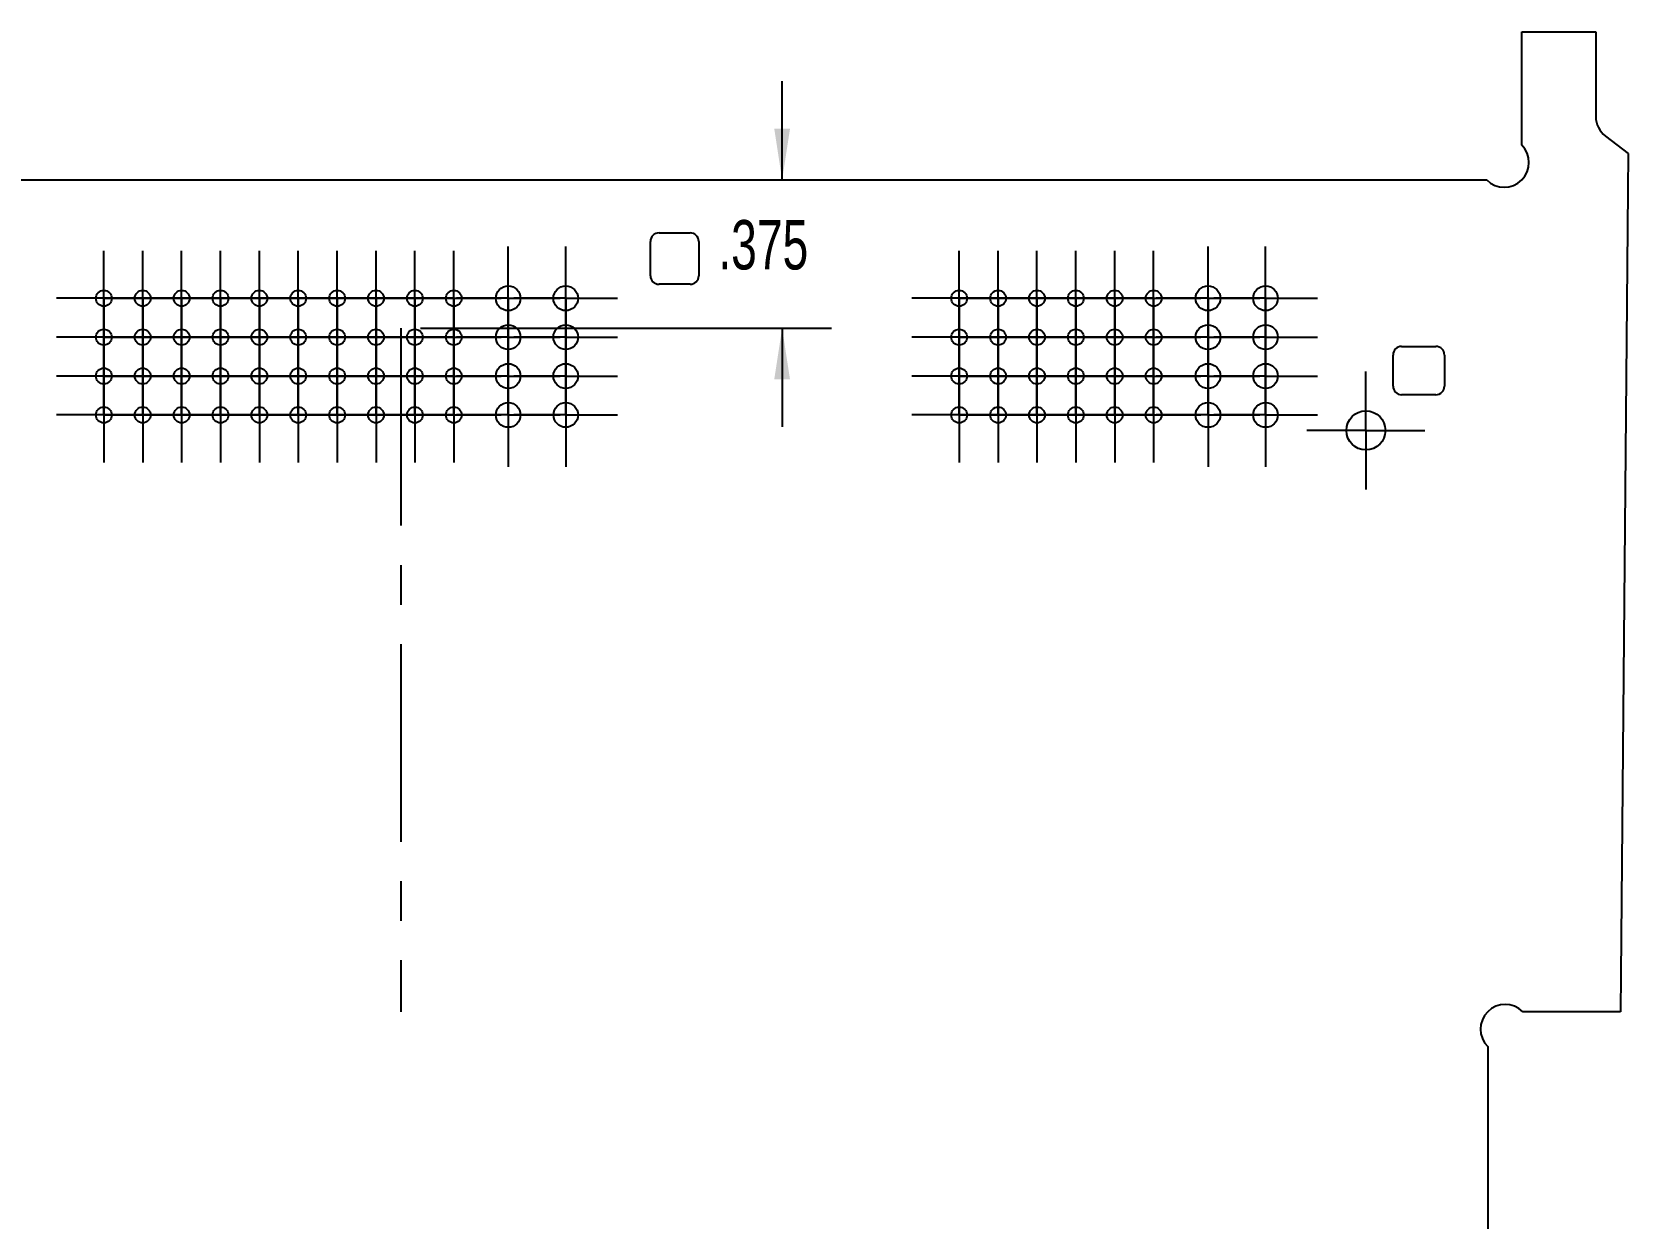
# Model space of a CAD drawing. Extents: x -3.11 to 3.11, y -5.67 to 0.75.
# Drawn here: x -0.935 to 3.106, y -2.252 to 0.75 of the extents above; entities that cross this region are included whole.
import ezdxf
from ezdxf.enums import TextEntityAlignment as Align

# ---------------------------------------------------------------- set-up
doc = ezdxf.new("R2010")
doc.units = 0
doc.linetypes.add('CENTERX2', pattern=[0.8, 0.5, -0.1, 0.1, -0.1])
doc.layers.get('0').update_dxf_attribs({"linetype": 'CONTINUOUS'})
doc.dimstyles.new('SLDDIMSTYLE0', dxfattribs={"dimtxt": 0.125, "dimasz": 0.13, "dimexe": 0, "dimexo": 0.0625, "dimgap": 0.03125, "dimtad": 0, "dimtih": 1, "dimtoh": 1, "dimzin": 12, "dimsah": 1, "dimcen": 0.09, "dimazin": 3, "dimtfac": 1, "dimtofl": 0, "dimtmove": 0, "dimatfit": 3})

# ---------------------------------------------------------------- blocks, each defined once
blk = doc.blocks.new('*D1')
at = {"color": 7, "linetype": 'CONTINUOUS'}
for p, q in [((0.9643, 0.3751), (0.9643, 0.6251)), ((0.0492, 0.0001), (1.0893, 0.0001)), ((0.9643, 0.0001), (0.9643, -0.2499))]:
    blk.add_line(p, q, dxfattribs=at)
for points in [[(0.9643, 0.3751), (0.9843, 0.5051), (0.9443, 0.5051)], [(0.9643, 0.0001), (0.9443, -0.1299), (0.9843, -0.1299)]]:
    blk.add_solid(points, dxfattribs=at)
at = {"color": 7, "linetype": 'CONTINUOUS', "width": 0.7}
blk.add_text('.375', height=0.125, dxfattribs=at).set_placement((0.8027, 0.111), align=Align.BOTTOM_LEFT)
blk = doc.blocks.new('SW_CENTERMARKSYMBOL_0')
at = {"color": 0, "linetype": 'CONTINUOUS'}
for p, q in [((0, 0.1), (0, 0.12)), ((0, 0), (0, 0.1)), ((-0.1, 0), (-0.12, 0)), ((0, 0), (-0.1, 0)), ((0, 0), (0, -0.1)), ((0, 0), (0.1, 0)), ((0.1, 0), (0.12, 0)), ((0, -0.1), (0, -0.12))]:
    blk.add_line(p, q, dxfattribs=at)
blk = doc.blocks.new('SW_CENTERMARKSYMBOL_1')
at = {"color": 0, "linetype": 'CONTINUOUS'}
for p, q in [((0, 0.1), (0, 0.12)), ((0, 0), (0, 0.1)), ((-0.1, 0), (-0.12, 0)), ((0, 0), (-0.1, 0)), ((0, 0), (0, -0.1)), ((0, 0), (0.1, 0)), ((0.1, 0), (0.12, 0)), ((0, -0.1), (0, -0.12))]:
    blk.add_line(p, q, dxfattribs=at)
blk = doc.blocks.new('SW_CENTERMARKSYMBOL_2')
at = {"color": 0, "linetype": 'CONTINUOUS'}
for p, q in [((0, 0.1), (0, 0.12)), ((0, 0), (0, 0.1)), ((-0.1, 0), (-0.12, 0)), ((0, 0), (-0.1, 0)), ((0, 0), (0, -0.1)), ((0, 0), (0.1, 0)), ((0.1, 0), (0.12, 0)), ((0, -0.1), (0, -0.12))]:
    blk.add_line(p, q, dxfattribs=at)
blk = doc.blocks.new('SW_CENTERMARKSYMBOL_3')
at = {"color": 0, "linetype": 'CONTINUOUS'}
for p, q in [((0, 0.1), (0, 0.12)), ((0, 0), (0, 0.1)), ((-0.1, 0), (-0.12, 0)), ((0, 0), (-0.1, 0)), ((0, 0), (0, -0.1)), ((0, 0), (0.1, 0)), ((0.1, 0), (0.12, 0)), ((0, -0.1), (0, -0.12))]:
    blk.add_line(p, q, dxfattribs=at)
blk = doc.blocks.new('SW_CENTERMARKSYMBOL_4')
at = {"color": 0, "linetype": 'CONTINUOUS'}
for p, q in [((0, 0.1), (0, 0.12)), ((0, 0), (0, 0.1)), ((-0.1, 0), (-0.12, 0)), ((0, 0), (-0.1, 0)), ((0, 0), (0, -0.1)), ((0, 0), (0.1, 0)), ((0.1, 0), (0.12, 0)), ((0, -0.1), (0, -0.12))]:
    blk.add_line(p, q, dxfattribs=at)
blk = doc.blocks.new('SW_CENTERMARKSYMBOL_5')
at = {"color": 0, "linetype": 'CONTINUOUS'}
for p, q in [((0, 0.1), (0, 0.12)), ((0, 0), (0, 0.1)), ((-0.1, 0), (-0.12, 0)), ((0, 0), (-0.1, 0)), ((0, 0), (0, -0.1)), ((0, 0), (0.1, 0)), ((0.1, 0), (0.12, 0)), ((0, -0.1), (0, -0.12))]:
    blk.add_line(p, q, dxfattribs=at)
blk = doc.blocks.new('SW_CENTERMARKSYMBOL_6')
at = {"color": 0, "linetype": 'CONTINUOUS'}
for p, q in [((0, 0.1), (0, 0.12)), ((0, 0), (0, 0.1)), ((-0.1, 0), (-0.12, 0)), ((0, 0), (-0.1, 0)), ((0, 0), (0, -0.1)), ((0, 0), (0.1, 0)), ((0.1, 0), (0.12, 0)), ((0, -0.1), (0, -0.12))]:
    blk.add_line(p, q, dxfattribs=at)
blk = doc.blocks.new('SW_CENTERMARKSYMBOL_7')
at = {"color": 0, "linetype": 'CONTINUOUS'}
for p, q in [((0, 0.1), (0, 0.12)), ((0, 0), (0, 0.1)), ((-0.1, 0), (-0.12, 0)), ((0, 0), (-0.1, 0)), ((0, 0), (0, -0.1)), ((0, 0), (0.1, 0)), ((0.1, 0), (0.12, 0)), ((0, -0.1), (0, -0.12))]:
    blk.add_line(p, q, dxfattribs=at)
blk = doc.blocks.new('SW_CENTERMARKSYMBOL_8')
at = {"color": 0, "linetype": 'CONTINUOUS'}
for p, q in [((0, 0.1), (0, 0.12)), ((0, 0), (0, 0.1)), ((-0.1, 0), (-0.12, 0)), ((0, 0), (-0.1, 0)), ((0, 0), (0, -0.1)), ((0, 0), (0.1, 0)), ((0.1, 0), (0.12, 0)), ((0, -0.1), (0, -0.12))]:
    blk.add_line(p, q, dxfattribs=at)
blk = doc.blocks.new('SW_CENTERMARKSYMBOL_9')
at = {"color": 0, "linetype": 'CONTINUOUS'}
for p, q in [((0, 0.1), (0, 0.12)), ((0, 0), (0, 0.1)), ((-0.1, 0), (-0.12, 0)), ((0, 0), (-0.1, 0)), ((0, 0), (0, -0.1)), ((0, 0), (0.1, 0)), ((0.1, 0), (0.12, 0)), ((0, -0.1), (0, -0.12))]:
    blk.add_line(p, q, dxfattribs=at)
blk = doc.blocks.new('SW_CENTERMARKSYMBOL_10')
at = {"color": 0, "linetype": 'CONTINUOUS'}
for p, q in [((0, 0.1), (0, 0.12)), ((0, 0), (0, 0.1)), ((-0.1, 0), (-0.12, 0)), ((0, 0), (-0.1, 0)), ((0, 0), (0, -0.1)), ((0, 0), (0.1, 0)), ((0.1, 0), (0.12, 0)), ((0, -0.1), (0, -0.12))]:
    blk.add_line(p, q, dxfattribs=at)
blk = doc.blocks.new('SW_CENTERMARKSYMBOL_11')
at = {"color": 0, "linetype": 'CONTINUOUS'}
for p, q in [((0, 0.1), (0, 0.12)), ((0, 0), (0, 0.1)), ((-0.1, 0), (-0.12, 0)), ((0, 0), (-0.1, 0)), ((0, 0), (0, -0.1)), ((0, 0), (0.1, 0)), ((0.1, 0), (0.12, 0)), ((0, -0.1), (0, -0.12))]:
    blk.add_line(p, q, dxfattribs=at)
blk = doc.blocks.new('SW_CENTERMARKSYMBOL_12')
at = {"color": 0, "linetype": 'CONTINUOUS'}
for p, q in [((0, 0.1), (0, 0.12)), ((0, 0), (0, 0.1)), ((-0.1, 0), (-0.12, 0)), ((0, 0), (-0.1, 0)), ((0, 0), (0, -0.1)), ((0, 0), (0.1, 0)), ((0.1, 0), (0.12, 0)), ((0, -0.1), (0, -0.12))]:
    blk.add_line(p, q, dxfattribs=at)
blk = doc.blocks.new('SW_CENTERMARKSYMBOL_13')
at = {"color": 0, "linetype": 'CONTINUOUS'}
for p, q in [((0, 0.1), (0, 0.12)), ((0, 0), (0, 0.1)), ((-0.1, 0), (-0.12, 0)), ((0, 0), (-0.1, 0)), ((0, 0), (0, -0.1)), ((0, 0), (0.1, 0)), ((0.1, 0), (0.12, 0)), ((0, -0.1), (0, -0.12))]:
    blk.add_line(p, q, dxfattribs=at)
blk = doc.blocks.new('SW_CENTERMARKSYMBOL_14')
at = {"color": 0, "linetype": 'CONTINUOUS'}
for p, q in [((0, 0.1), (0, 0.12)), ((0, 0), (0, 0.1)), ((-0.1, 0), (-0.12, 0)), ((0, 0), (-0.1, 0)), ((0, 0), (0, -0.1)), ((0, 0), (0.1, 0)), ((0.1, 0), (0.12, 0)), ((0, -0.1), (0, -0.12))]:
    blk.add_line(p, q, dxfattribs=at)
blk = doc.blocks.new('SW_CENTERMARKSYMBOL_15')
at = {"color": 0, "linetype": 'CONTINUOUS'}
for p, q in [((0, 0.1), (0, 0.12)), ((0, 0), (0, 0.1)), ((-0.1, 0), (-0.12, 0)), ((0, 0), (-0.1, 0)), ((0, 0), (0, -0.1)), ((0, 0), (0.1, 0)), ((0.1, 0), (0.12, 0)), ((0, -0.1), (0, -0.12))]:
    blk.add_line(p, q, dxfattribs=at)
blk = doc.blocks.new('SW_CENTERMARKSYMBOL_16')
at = {"color": 0, "linetype": 'CONTINUOUS'}
for p, q in [((0, 0.1), (0, 0.12)), ((0, 0), (0, 0.1)), ((-0.1, 0), (-0.12, 0)), ((0, 0), (-0.1, 0)), ((0, 0), (0, -0.1)), ((0, 0), (0.1, 0)), ((0.1, 0), (0.12, 0)), ((0, -0.1), (0, -0.12))]:
    blk.add_line(p, q, dxfattribs=at)
blk = doc.blocks.new('SW_CENTERMARKSYMBOL_17')
at = {"color": 0, "linetype": 'CONTINUOUS'}
for p, q in [((0, 0.1), (0, 0.12)), ((0, 0), (0, 0.1)), ((-0.1, 0), (-0.12, 0)), ((0, 0), (-0.1, 0)), ((0, 0), (0, -0.1)), ((0, 0), (0.1, 0)), ((0.1, 0), (0.12, 0)), ((0, -0.1), (0, -0.12))]:
    blk.add_line(p, q, dxfattribs=at)
blk = doc.blocks.new('SW_CENTERMARKSYMBOL_18')
at = {"color": 0, "linetype": 'CONTINUOUS'}
for p, q in [((0, 0.1), (0, 0.12)), ((0, 0), (0, 0.1)), ((-0.1, 0), (-0.12, 0)), ((0, 0), (-0.1, 0)), ((0, 0), (0, -0.1)), ((0, 0), (0.1, 0)), ((0.1, 0), (0.12, 0)), ((0, -0.1), (0, -0.12))]:
    blk.add_line(p, q, dxfattribs=at)
blk = doc.blocks.new('SW_CENTERMARKSYMBOL_19')
at = {"color": 0, "linetype": 'CONTINUOUS'}
for p, q in [((0, 0.1), (0, 0.12)), ((0, 0), (0, 0.1)), ((-0.1, 0), (-0.12, 0)), ((0, 0), (-0.1, 0)), ((0, 0), (0, -0.1)), ((0, 0), (0.1, 0)), ((0.1, 0), (0.12, 0)), ((0, -0.1), (0, -0.12))]:
    blk.add_line(p, q, dxfattribs=at)
blk = doc.blocks.new('SW_CENTERMARKSYMBOL_20')
at = {"color": 0, "linetype": 'CONTINUOUS'}
for p, q in [((0, 0.1), (0, 0.12)), ((0, 0), (0, 0.1)), ((-0.1, 0), (-0.12, 0)), ((0, 0), (-0.1, 0)), ((0, 0), (0, -0.1)), ((0, 0), (0.1, 0)), ((0.1, 0), (0.12, 0)), ((0, -0.1), (0, -0.12))]:
    blk.add_line(p, q, dxfattribs=at)
blk = doc.blocks.new('SW_CENTERMARKSYMBOL_21')
at = {"color": 0, "linetype": 'CONTINUOUS'}
for p, q in [((0, 0.1), (0, 0.12)), ((0, 0), (0, 0.1)), ((-0.1, 0), (-0.12, 0)), ((0, 0), (-0.1, 0)), ((0, 0), (0, -0.1)), ((0, 0), (0.1, 0)), ((0.1, 0), (0.12, 0)), ((0, -0.1), (0, -0.12))]:
    blk.add_line(p, q, dxfattribs=at)
blk = doc.blocks.new('SW_CENTERMARKSYMBOL_22')
at = {"color": 0, "linetype": 'CONTINUOUS'}
for p, q in [((0, 0.1), (0, 0.12)), ((0, 0), (0, 0.1)), ((-0.1, 0), (-0.12, 0)), ((0, 0), (-0.1, 0)), ((0, 0), (0, -0.1)), ((0, 0), (0.1, 0)), ((0.1, 0), (0.12, 0)), ((0, -0.1), (0, -0.12))]:
    blk.add_line(p, q, dxfattribs=at)
blk = doc.blocks.new('SW_CENTERMARKSYMBOL_23')
at = {"color": 0, "linetype": 'CONTINUOUS'}
for p, q in [((0, 0.1), (0, 0.12)), ((0, 0), (0, 0.1)), ((-0.1, 0), (-0.12, 0)), ((0, 0), (-0.1, 0)), ((0, 0), (0, -0.1)), ((0, 0), (0.1, 0)), ((0.1, 0), (0.12, 0)), ((0, -0.1), (0, -0.12))]:
    blk.add_line(p, q, dxfattribs=at)
blk = doc.blocks.new('SW_CENTERMARKSYMBOL_24')
at = {"color": 0, "linetype": 'CONTINUOUS'}
for p, q in [((0, 0.1), (0, 0.12)), ((0, 0), (0, 0.1)), ((-0.1, 0), (-0.12, 0)), ((0, 0), (-0.1, 0)), ((0, 0), (0, -0.1)), ((0, 0), (0.1, 0)), ((0.1, 0), (0.12, 0)), ((0, -0.1), (0, -0.12))]:
    blk.add_line(p, q, dxfattribs=at)
blk = doc.blocks.new('SW_CENTERMARKSYMBOL_25')
at = {"color": 0, "linetype": 'CONTINUOUS'}
for p, q in [((0, 0.1), (0, 0.12)), ((0, 0), (0, 0.1)), ((-0.1, 0), (-0.12, 0)), ((0, 0), (-0.1, 0)), ((0, 0), (0, -0.1)), ((0, 0), (0.1, 0)), ((0.1, 0), (0.12, 0)), ((0, -0.1), (0, -0.12))]:
    blk.add_line(p, q, dxfattribs=at)
blk = doc.blocks.new('SW_CENTERMARKSYMBOL_26')
at = {"color": 0, "linetype": 'CONTINUOUS'}
for p, q in [((0, 0.1), (0, 0.12)), ((0, 0), (0, 0.1)), ((-0.1, 0), (-0.12, 0)), ((0, 0), (-0.1, 0)), ((0, 0), (0, -0.1)), ((0, 0), (0.1, 0)), ((0.1, 0), (0.12, 0)), ((0, -0.1), (0, -0.12))]:
    blk.add_line(p, q, dxfattribs=at)
blk = doc.blocks.new('SW_CENTERMARKSYMBOL_27')
at = {"color": 0, "linetype": 'CONTINUOUS'}
for p, q in [((0, 0.1), (0, 0.12)), ((0, 0), (0, 0.1)), ((-0.1, 0), (-0.12, 0)), ((0, 0), (-0.1, 0)), ((0, 0), (0, -0.1)), ((0, 0), (0.1, 0)), ((0.1, 0), (0.12, 0)), ((0, -0.1), (0, -0.12))]:
    blk.add_line(p, q, dxfattribs=at)
blk = doc.blocks.new('SW_CENTERMARKSYMBOL_28')
at = {"color": 0, "linetype": 'CONTINUOUS'}
for p, q in [((0, 0.1), (0, 0.12)), ((0, 0), (0, 0.1)), ((-0.1, 0), (-0.12, 0)), ((0, 0), (-0.1, 0)), ((0, 0), (0, -0.1)), ((0, 0), (0.1, 0)), ((0.1, 0), (0.12, 0)), ((0, -0.1), (0, -0.12))]:
    blk.add_line(p, q, dxfattribs=at)
blk = doc.blocks.new('SW_CENTERMARKSYMBOL_29')
at = {"color": 0, "linetype": 'CONTINUOUS'}
for p, q in [((0, 0.1), (0, 0.12)), ((0, 0), (0, 0.1)), ((-0.1, 0), (-0.12, 0)), ((0, 0), (-0.1, 0)), ((0, 0), (0, -0.1)), ((0, 0), (0.1, 0)), ((0.1, 0), (0.12, 0)), ((0, -0.1), (0, -0.12))]:
    blk.add_line(p, q, dxfattribs=at)
blk = doc.blocks.new('SW_CENTERMARKSYMBOL_30')
at = {"color": 0, "linetype": 'CONTINUOUS'}
for p, q in [((0, 0.1), (0, 0.12)), ((0, 0), (0, 0.1)), ((-0.1, 0), (-0.12, 0)), ((0, 0), (-0.1, 0)), ((0, 0), (0, -0.1)), ((0, 0), (0.1, 0)), ((0.1, 0), (0.12, 0)), ((0, -0.1), (0, -0.12))]:
    blk.add_line(p, q, dxfattribs=at)
blk = doc.blocks.new('SW_CENTERMARKSYMBOL_31')
at = {"color": 0, "linetype": 'CONTINUOUS'}
for p, q in [((0, 0.1), (0, 0.12)), ((0, 0), (0, 0.1)), ((-0.1, 0), (-0.12, 0)), ((0, 0), (-0.1, 0)), ((0, 0), (0, -0.1)), ((0, 0), (0.1, 0)), ((0.1, 0), (0.12, 0)), ((0, -0.1), (0, -0.12))]:
    blk.add_line(p, q, dxfattribs=at)
blk = doc.blocks.new('SW_CENTERMARKSYMBOL_32')
at = {"color": 0, "linetype": 'CONTINUOUS'}
for p, q in [((0, 0.1), (0, 0.12)), ((0, 0), (0, 0.1)), ((-0.1, 0), (-0.12, 0)), ((0, 0), (-0.1, 0)), ((0, 0), (0, -0.1)), ((0, 0), (0.1, 0)), ((0.1, 0), (0.12, 0)), ((0, -0.1), (0, -0.12))]:
    blk.add_line(p, q, dxfattribs=at)
blk = doc.blocks.new('SW_CENTERMARKSYMBOL_33')
at = {"color": 0, "linetype": 'CONTINUOUS'}
for p, q in [((0, 0.1), (0, 0.12)), ((0, 0), (0, 0.1)), ((-0.1, 0), (-0.12, 0)), ((0, 0), (-0.1, 0)), ((0, 0), (0, -0.1)), ((0, 0), (0.1, 0)), ((0.1, 0), (0.12, 0)), ((0, -0.1), (0, -0.12))]:
    blk.add_line(p, q, dxfattribs=at)
blk = doc.blocks.new('SW_CENTERMARKSYMBOL_34')
at = {"color": 0, "linetype": 'CONTINUOUS'}
for p, q in [((0, 0.1), (0, 0.12)), ((0, 0), (0, 0.1)), ((-0.1, 0), (-0.12, 0)), ((0, 0), (-0.1, 0)), ((0, 0), (0, -0.1)), ((0, 0), (0.1, 0)), ((0.1, 0), (0.12, 0)), ((0, -0.1), (0, -0.12))]:
    blk.add_line(p, q, dxfattribs=at)
blk = doc.blocks.new('SW_CENTERMARKSYMBOL_35')
at = {"color": 0, "linetype": 'CONTINUOUS'}
for p, q in [((0, 0.1), (0, 0.12)), ((0, 0), (0, 0.1)), ((-0.1, 0), (-0.12, 0)), ((0, 0), (-0.1, 0)), ((0, 0), (0, -0.1)), ((0, 0), (0.1, 0)), ((0.1, 0), (0.12, 0)), ((0, -0.1), (0, -0.12))]:
    blk.add_line(p, q, dxfattribs=at)
blk = doc.blocks.new('SW_CENTERMARKSYMBOL_36')
at = {"color": 0, "linetype": 'CONTINUOUS'}
for p, q in [((0, 0.1), (0, 0.12)), ((0, 0), (0, 0.1)), ((-0.1, 0), (-0.12, 0)), ((0, 0), (-0.1, 0)), ((0, 0), (0, -0.1)), ((0, 0), (0.1, 0)), ((0.1, 0), (0.12, 0)), ((0, -0.1), (0, -0.12))]:
    blk.add_line(p, q, dxfattribs=at)
blk = doc.blocks.new('SW_CENTERMARKSYMBOL_37')
at = {"color": 0, "linetype": 'CONTINUOUS'}
for p, q in [((0, 0.1), (0, 0.12)), ((0, 0), (0, 0.1)), ((-0.1, 0), (-0.12, 0)), ((0, 0), (-0.1, 0)), ((0, 0), (0, -0.1)), ((0, 0), (0.1, 0)), ((0.1, 0), (0.12, 0)), ((0, -0.1), (0, -0.12))]:
    blk.add_line(p, q, dxfattribs=at)
blk = doc.blocks.new('SW_CENTERMARKSYMBOL_38')
at = {"color": 0, "linetype": 'CONTINUOUS'}
for p, q in [((0, 0.1), (0, 0.12)), ((0, 0), (0, 0.1)), ((-0.1, 0), (-0.12, 0)), ((0, 0), (-0.1, 0)), ((0, 0), (0, -0.1)), ((0, 0), (0.1, 0)), ((0.1, 0), (0.12, 0)), ((0, -0.1), (0, -0.12))]:
    blk.add_line(p, q, dxfattribs=at)
blk = doc.blocks.new('SW_CENTERMARKSYMBOL_39')
at = {"color": 0, "linetype": 'CONTINUOUS'}
for p, q in [((0, 0.1), (0, 0.12)), ((0, 0), (0, 0.1)), ((-0.1, 0), (-0.12, 0)), ((0, 0), (-0.1, 0)), ((0, 0), (0, -0.1)), ((0, 0), (0.1, 0)), ((0.1, 0), (0.12, 0)), ((0, -0.1), (0, -0.12))]:
    blk.add_line(p, q, dxfattribs=at)
blk = doc.blocks.new('SW_CENTERMARKSYMBOL_40')
at = {"color": 0, "linetype": 'CONTINUOUS'}
for p, q in [((0, 0.1), (0, 0.12)), ((0, 0), (0, 0.1)), ((-0.1, 0), (-0.12, 0)), ((0, 0), (-0.1, 0)), ((0, 0), (0, -0.1)), ((0, 0), (0.1, 0)), ((0.1, 0), (0.12, 0)), ((0, -0.1), (0, -0.12))]:
    blk.add_line(p, q, dxfattribs=at)
blk = doc.blocks.new('SW_CENTERMARKSYMBOL_41')
at = {"color": 0, "linetype": 'CONTINUOUS'}
for p, q in [((0, 0.1), (0, 0.12)), ((0, 0), (0, 0.1)), ((-0.1, 0), (-0.12, 0)), ((0, 0), (-0.1, 0)), ((0, 0), (0, -0.1)), ((0, 0), (0.1, 0)), ((0.1, 0), (0.12, 0)), ((0, -0.1), (0, -0.12))]:
    blk.add_line(p, q, dxfattribs=at)
blk = doc.blocks.new('SW_CENTERMARKSYMBOL_42')
at = {"color": 0, "linetype": 'CONTINUOUS'}
for p, q in [((0, 0.1), (0, 0.12)), ((0, 0), (0, 0.1)), ((-0.1, 0), (-0.12, 0)), ((0, 0), (-0.1, 0)), ((0, 0), (0, -0.1)), ((0, 0), (0.1, 0)), ((0.1, 0), (0.12, 0)), ((0, -0.1), (0, -0.12))]:
    blk.add_line(p, q, dxfattribs=at)
blk = doc.blocks.new('SW_CENTERMARKSYMBOL_43')
at = {"color": 0, "linetype": 'CONTINUOUS'}
for p, q in [((0, 0.1), (0, 0.12)), ((0, 0), (0, 0.1)), ((-0.1, 0), (-0.12, 0)), ((0, 0), (-0.1, 0)), ((0, 0), (0, -0.1)), ((0, 0), (0.1, 0)), ((0.1, 0), (0.12, 0)), ((0, -0.1), (0, -0.12))]:
    blk.add_line(p, q, dxfattribs=at)
blk = doc.blocks.new('SW_CENTERMARKSYMBOL_44')
at = {"color": 0, "linetype": 'CONTINUOUS'}
for p, q in [((0, 0.1), (0, 0.12)), ((0, 0), (0, 0.1)), ((-0.1, 0), (-0.12, 0)), ((0, 0), (-0.1, 0)), ((0, 0), (0, -0.1)), ((0, 0), (0.1, 0)), ((0.1, 0), (0.12, 0)), ((0, -0.1), (0, -0.12))]:
    blk.add_line(p, q, dxfattribs=at)
blk = doc.blocks.new('SW_CENTERMARKSYMBOL_45')
at = {"color": 0, "linetype": 'CONTINUOUS'}
for p, q in [((0, 0.1), (0, 0.12)), ((0, 0), (0, 0.1)), ((-0.1, 0), (-0.12, 0)), ((0, 0), (-0.1, 0)), ((0, 0), (0, -0.1)), ((0, 0), (0.1, 0)), ((0.1, 0), (0.12, 0)), ((0, -0.1), (0, -0.12))]:
    blk.add_line(p, q, dxfattribs=at)
blk = doc.blocks.new('SW_CENTERMARKSYMBOL_46')
at = {"color": 0, "linetype": 'CONTINUOUS'}
for p, q in [((0, 0.1), (0, 0.12)), ((0, 0), (0, 0.1)), ((-0.1, 0), (-0.12, 0)), ((0, 0), (-0.1, 0)), ((0, 0), (0, -0.1)), ((0, 0), (0.1, 0)), ((0.1, 0), (0.12, 0)), ((0, -0.1), (0, -0.12))]:
    blk.add_line(p, q, dxfattribs=at)
blk = doc.blocks.new('SW_CENTERMARKSYMBOL_47')
at = {"color": 0, "linetype": 'CONTINUOUS'}
for p, q in [((0, 0.1), (0, 0.12)), ((0, 0), (0, 0.1)), ((-0.1, 0), (-0.12, 0)), ((0, 0), (-0.1, 0)), ((0, 0), (0, -0.1)), ((0, 0), (0.1, 0)), ((0.1, 0), (0.12, 0)), ((0, -0.1), (0, -0.12))]:
    blk.add_line(p, q, dxfattribs=at)
blk = doc.blocks.new('SW_CENTERMARKSYMBOL_48')
at = {"color": 0, "linetype": 'CONTINUOUS'}
for p, q in [((0, 0.1), (0, 0.12)), ((0, 0), (0, 0.1)), ((-0.1, 0), (-0.12, 0)), ((0, 0), (-0.1, 0)), ((0, 0), (0, -0.1)), ((0, 0), (0.1, 0)), ((0.1, 0), (0.12, 0)), ((0, -0.1), (0, -0.12))]:
    blk.add_line(p, q, dxfattribs=at)
blk = doc.blocks.new('SW_CENTERMARKSYMBOL_49')
at = {"color": 0, "linetype": 'CONTINUOUS'}
for p, q in [((0, 0.1), (0, 0.12)), ((0, 0), (0, 0.1)), ((-0.1, 0), (-0.12, 0)), ((0, 0), (-0.1, 0)), ((0, 0), (0, -0.1)), ((0, 0), (0.1, 0)), ((0.1, 0), (0.12, 0)), ((0, -0.1), (0, -0.12))]:
    blk.add_line(p, q, dxfattribs=at)
blk = doc.blocks.new('SW_CENTERMARKSYMBOL_50')
at = {"color": 0, "linetype": 'CONTINUOUS'}
for p, q in [((0, 0.1), (0, 0.12)), ((0, 0), (0, 0.1)), ((-0.1, 0), (-0.12, 0)), ((0, 0), (-0.1, 0)), ((0, 0), (0, -0.1)), ((0, 0), (0.1, 0)), ((0.1, 0), (0.12, 0)), ((0, -0.1), (0, -0.12))]:
    blk.add_line(p, q, dxfattribs=at)
blk = doc.blocks.new('SW_CENTERMARKSYMBOL_51')
at = {"color": 0, "linetype": 'CONTINUOUS'}
for p, q in [((0, 0.1), (0, 0.12)), ((0, 0), (0, 0.1)), ((-0.1, 0), (-0.12, 0)), ((0, 0), (-0.1, 0)), ((0, 0), (0, -0.1)), ((0, 0), (0.1, 0)), ((0.1, 0), (0.12, 0)), ((0, -0.1), (0, -0.12))]:
    blk.add_line(p, q, dxfattribs=at)
blk = doc.blocks.new('SW_CENTERMARKSYMBOL_52')
at = {"color": 0, "linetype": 'CONTINUOUS'}
for p, q in [((0, 0.1), (0, 0.12)), ((0, 0), (0, 0.1)), ((-0.1, 0), (-0.12, 0)), ((0, 0), (-0.1, 0)), ((0, 0), (0, -0.1)), ((0, 0), (0.1, 0)), ((0.1, 0), (0.12, 0)), ((0, -0.1), (0, -0.12))]:
    blk.add_line(p, q, dxfattribs=at)
blk = doc.blocks.new('SW_CENTERMARKSYMBOL_53')
at = {"color": 0, "linetype": 'CONTINUOUS'}
for p, q in [((0, 0.1), (0, 0.12)), ((0, 0), (0, 0.1)), ((-0.1, 0), (-0.12, 0)), ((0, 0), (-0.1, 0)), ((0, 0), (0, -0.1)), ((0, 0), (0.1, 0)), ((0.1, 0), (0.12, 0)), ((0, -0.1), (0, -0.12))]:
    blk.add_line(p, q, dxfattribs=at)
blk = doc.blocks.new('SW_CENTERMARKSYMBOL_54')
at = {"color": 0, "linetype": 'CONTINUOUS'}
for p, q in [((0, 0.1), (0, 0.12)), ((0, 0), (0, 0.1)), ((-0.1, 0), (-0.12, 0)), ((0, 0), (-0.1, 0)), ((0, 0), (0, -0.1)), ((0, 0), (0.1, 0)), ((0.1, 0), (0.12, 0)), ((0, -0.1), (0, -0.12))]:
    blk.add_line(p, q, dxfattribs=at)
blk = doc.blocks.new('SW_CENTERMARKSYMBOL_55')
at = {"color": 0, "linetype": 'CONTINUOUS'}
for p, q in [((0, 0.1), (0, 0.12)), ((0, 0), (0, 0.1)), ((-0.1, 0), (-0.12, 0)), ((0, 0), (-0.1, 0)), ((0, 0), (0, -0.1)), ((0, 0), (0.1, 0)), ((0.1, 0), (0.12, 0)), ((0, -0.1), (0, -0.12))]:
    blk.add_line(p, q, dxfattribs=at)
blk = doc.blocks.new('SW_CENTERMARKSYMBOL_56')
at = {"color": 0, "linetype": 'CONTINUOUS'}
for p, q in [((0, 0.1), (0, 0.12)), ((0, 0), (0, 0.1)), ((-0.1, 0), (-0.12, 0)), ((0, 0), (-0.1, 0)), ((0, 0), (0, -0.1)), ((0, 0), (0.1, 0)), ((0.1, 0), (0.12, 0)), ((0, -0.1), (0, -0.12))]:
    blk.add_line(p, q, dxfattribs=at)
blk = doc.blocks.new('SW_CENTERMARKSYMBOL_59')
at = {"color": 0, "linetype": 'CONTINUOUS'}
for p, q in [((0, 0.1), (0, 0.13125)), ((0, 0), (0, 0.1)), ((-0.1, 0), (-0.13125, 0)), ((0, 0), (-0.1, 0)), ((0, 0), (0, -0.1)), ((0, 0), (0.1, 0)), ((0.1, 0), (0.13125, 0)), ((0, -0.1), (0, -0.13125))]:
    blk.add_line(p, q, dxfattribs=at)
blk = doc.blocks.new('SW_CENTERMARKSYMBOL_60')
at = {"color": 0, "linetype": 'CONTINUOUS'}
for p, q in [((0, 0.1), (0, 0.12)), ((0, 0), (0, 0.1)), ((-0.1, 0), (-0.12, 0)), ((0, 0), (-0.1, 0)), ((0, 0), (0, -0.1)), ((0, 0), (0.1, 0)), ((0.1, 0), (0.12, 0)), ((0, -0.1), (0, -0.12))]:
    blk.add_line(p, q, dxfattribs=at)
blk = doc.blocks.new('SW_CENTERMARKSYMBOL_61')
at = {"color": 0, "linetype": 'CONTINUOUS'}
for p, q in [((0, 0.1), (0, 0.12)), ((0, 0), (0, 0.1)), ((-0.1, 0), (-0.12, 0)), ((0, 0), (-0.1, 0)), ((0, 0), (0, -0.1)), ((0, 0), (0.1, 0)), ((0.1, 0), (0.12, 0)), ((0, -0.1), (0, -0.12))]:
    blk.add_line(p, q, dxfattribs=at)
blk = doc.blocks.new('SW_CENTERMARKSYMBOL_62')
at = {"color": 0, "linetype": 'CONTINUOUS'}
for p, q in [((0, 0.1), (0, 0.12)), ((0, 0), (0, 0.1)), ((-0.1, 0), (-0.12, 0)), ((0, 0), (-0.1, 0)), ((0, 0), (0, -0.1)), ((0, 0), (0.1, 0)), ((0.1, 0), (0.12, 0)), ((0, -0.1), (0, -0.12))]:
    blk.add_line(p, q, dxfattribs=at)
blk = doc.blocks.new('SW_CENTERMARKSYMBOL_63')
at = {"color": 0, "linetype": 'CONTINUOUS'}
for p, q in [((0, 0.1), (0, 0.12)), ((0, 0), (0, 0.1)), ((-0.1, 0), (-0.12, 0)), ((0, 0), (-0.1, 0)), ((0, 0), (0, -0.1)), ((0, 0), (0.1, 0)), ((0.1, 0), (0.12, 0)), ((0, -0.1), (0, -0.12))]:
    blk.add_line(p, q, dxfattribs=at)
blk = doc.blocks.new('SW_CENTERMARKSYMBOL_64')
at = {"color": 0, "linetype": 'CONTINUOUS'}
for p, q in [((0, 0.1), (0, 0.12)), ((0, 0), (0, 0.1)), ((-0.1, 0), (-0.12, 0)), ((0, 0), (-0.1, 0)), ((0, 0), (0, -0.1)), ((0, 0), (0.1, 0)), ((0.1, 0), (0.12, 0)), ((0, -0.1), (0, -0.12))]:
    blk.add_line(p, q, dxfattribs=at)
blk = doc.blocks.new('SW_CENTERMARKSYMBOL_81')
at = {"color": 0, "linetype": 'CONTINUOUS'}
for p, q in [((0, 0.1), (0, 0.13125)), ((0, 0), (0, 0.1)), ((-0.1, 0), (-0.13125, 0)), ((0, 0), (-0.1, 0)), ((0, 0), (0, -0.1)), ((0, 0), (0.1, 0)), ((0.1, 0), (0.13125, 0)), ((0, -0.1), (0, -0.13125))]:
    blk.add_line(p, q, dxfattribs=at)
blk = doc.blocks.new('SW_CENTERMARKSYMBOL_82')
at = {"color": 0, "linetype": 'CONTINUOUS'}
for p, q in [((0, 0.1), (0, 0.12)), ((0, 0), (0, 0.1)), ((-0.1, 0), (-0.12, 0)), ((0, 0), (-0.1, 0)), ((0, 0), (0, -0.1)), ((0, 0), (0.1, 0)), ((0.1, 0), (0.12, 0)), ((0, -0.1), (0, -0.12))]:
    blk.add_line(p, q, dxfattribs=at)
blk = doc.blocks.new('SW_CENTERMARKSYMBOL_83')
at = {"color": 0, "linetype": 'CONTINUOUS'}
for p, q in [((0, 0.1), (0, 0.13125)), ((0, 0), (0, 0.1)), ((-0.1, 0), (-0.13125, 0)), ((0, 0), (-0.1, 0)), ((0, 0), (0, -0.1)), ((0, 0), (0.1, 0)), ((0.1, 0), (0.13125, 0)), ((0, -0.1), (0, -0.13125))]:
    blk.add_line(p, q, dxfattribs=at)
blk = doc.blocks.new('SW_CENTERMARKSYMBOL_92')
at = {"color": 0, "linetype": 'CONTINUOUS'}
for p, q in [((0, 0.1), (0, 0.13125)), ((0, 0), (0, 0.1)), ((-0.1, 0), (-0.13125, 0)), ((0, 0), (-0.1, 0)), ((0, 0), (0, -0.1)), ((0, 0), (0.1, 0)), ((0.1, 0), (0.13125, 0)), ((0, -0.1), (0, -0.13125))]:
    blk.add_line(p, q, dxfattribs=at)
blk = doc.blocks.new('SW_CENTERMARKSYMBOL_93')
at = {"color": 0, "linetype": 'CONTINUOUS'}
for p, q in [((0, 0.1), (0, 0.13125)), ((0, 0), (0, 0.1)), ((-0.1, 0), (-0.13125, 0)), ((0, 0), (-0.1, 0)), ((0, 0), (0, -0.1)), ((0, 0), (0.1, 0)), ((0.1, 0), (0.13125, 0)), ((0, -0.1), (0, -0.13125))]:
    blk.add_line(p, q, dxfattribs=at)
blk = doc.blocks.new('SW_CENTERMARKSYMBOL_94')
at = {"color": 0, "linetype": 'CONTINUOUS'}
for p, q in [((0, 0.1), (0, 0.13125)), ((0, 0), (0, 0.1)), ((-0.1, 0), (-0.13125, 0)), ((0, 0), (-0.1, 0)), ((0, 0), (0, -0.1)), ((0, 0), (0.1, 0)), ((0.1, 0), (0.13125, 0)), ((0, -0.1), (0, -0.13125))]:
    blk.add_line(p, q, dxfattribs=at)
blk = doc.blocks.new('SW_CENTERMARKSYMBOL_95')
at = {"color": 0, "linetype": 'CONTINUOUS'}
for p, q in [((0, 0.1), (0, 0.13125)), ((0, 0), (0, 0.1)), ((-0.1, 0), (-0.13125, 0)), ((0, 0), (-0.1, 0)), ((0, 0), (0, -0.1)), ((0, 0), (0.1, 0)), ((0.1, 0), (0.13125, 0)), ((0, -0.1), (0, -0.13125))]:
    blk.add_line(p, q, dxfattribs=at)
blk = doc.blocks.new('SW_CENTERMARKSYMBOL_96')
at = {"color": 0, "linetype": 'CONTINUOUS'}
for p, q in [((0, 0.1), (0, 0.13125)), ((0, 0), (0, 0.1)), ((-0.1, 0), (-0.13125, 0)), ((0, 0), (-0.1, 0)), ((0, 0), (0, -0.1)), ((0, 0), (0.1, 0)), ((0.1, 0), (0.13125, 0)), ((0, -0.1), (0, -0.13125))]:
    blk.add_line(p, q, dxfattribs=at)
blk = doc.blocks.new('SW_CENTERMARKSYMBOL_97')
at = {"color": 0, "linetype": 'CONTINUOUS'}
for p, q in [((0, 0.1), (0, 0.13125)), ((0, 0), (0, 0.1)), ((-0.1, 0), (-0.13125, 0)), ((0, 0), (-0.1, 0)), ((0, 0), (0, -0.1)), ((0, 0), (0.1, 0)), ((0.1, 0), (0.13125, 0)), ((0, -0.1), (0, -0.13125))]:
    blk.add_line(p, q, dxfattribs=at)
blk = doc.blocks.new('SW_CENTERMARKSYMBOL_98')
at = {"color": 0, "linetype": 'CONTINUOUS'}
for p, q in [((0, 0.1), (0, 0.13125)), ((0, 0), (0, 0.1)), ((-0.1, 0), (-0.13125, 0)), ((0, 0), (-0.1, 0)), ((0, 0), (0, -0.1)), ((0, 0), (0.1, 0)), ((0.1, 0), (0.13125, 0)), ((0, -0.1), (0, -0.13125))]:
    blk.add_line(p, q, dxfattribs=at)
blk = doc.blocks.new('SW_CENTERMARKSYMBOL_99')
at = {"color": 0, "linetype": 'CONTINUOUS'}
for p, q in [((0, 0.1), (0, 0.13125)), ((0, 0), (0, 0.1)), ((-0.1, 0), (-0.13125, 0)), ((0, 0), (-0.1, 0)), ((0, 0), (0, -0.1)), ((0, 0), (0.1, 0)), ((0.1, 0), (0.13125, 0)), ((0, -0.1), (0, -0.13125))]:
    blk.add_line(p, q, dxfattribs=at)
blk = doc.blocks.new('SW_CENTERMARKSYMBOL_100')
at = {"color": 0, "linetype": 'CONTINUOUS'}
for p, q in [((0, 0.1), (0, 0.13125)), ((0, 0), (0, 0.1)), ((-0.1, 0), (-0.13125, 0)), ((0, 0), (-0.1, 0)), ((0, 0), (0, -0.1)), ((0, 0), (0.1, 0)), ((0.1, 0), (0.13125, 0)), ((0, -0.1), (0, -0.13125))]:
    blk.add_line(p, q, dxfattribs=at)
blk = doc.blocks.new('SW_CENTERMARKSYMBOL_107')
at = {"color": 0, "linetype": 'CONTINUOUS'}
for p, q in [((0, 0.1), (0, 0.13125)), ((0, 0), (0, 0.1)), ((-0.1, 0), (-0.13125, 0)), ((0, 0), (-0.1, 0)), ((0, 0), (0, -0.1)), ((0, 0), (0.1, 0)), ((0.1, 0), (0.13125, 0)), ((0, -0.1), (0, -0.13125))]:
    blk.add_line(p, q, dxfattribs=at)
blk = doc.blocks.new('SW_CENTERMARKSYMBOL_108')
at = {"color": 0, "linetype": 'CONTINUOUS'}
for p, q in [((0, 0.1), (0, 0.13125)), ((0, 0), (0, 0.1)), ((-0.1, 0), (-0.13125, 0)), ((0, 0), (-0.1, 0)), ((0, 0), (0, -0.1)), ((0, 0), (0.1, 0)), ((0.1, 0), (0.13125, 0)), ((0, -0.1), (0, -0.13125))]:
    blk.add_line(p, q, dxfattribs=at)
blk = doc.blocks.new('SW_CENTERMARKSYMBOL_109')
at = {"color": 0, "linetype": 'CONTINUOUS'}
for p, q in [((0, 0.1), (0, 0.13125)), ((0, 0), (0, 0.1)), ((-0.1, 0), (-0.13125, 0)), ((0, 0), (-0.1, 0)), ((0, 0), (0, -0.1)), ((0, 0), (0.1, 0)), ((0.1, 0), (0.13125, 0)), ((0, -0.1), (0, -0.13125))]:
    blk.add_line(p, q, dxfattribs=at)
blk = doc.blocks.new('SW_CENTERMARKSYMBOL_110')
at = {"color": 0, "linetype": 'CONTINUOUS'}
for p, q in [((0, 0.1), (0, 0.12)), ((0, 0), (0, 0.1)), ((-0.1, 0), (-0.12, 0)), ((0, 0), (-0.1, 0)), ((0, 0), (0, -0.1)), ((0, 0), (0.1, 0)), ((0.1, 0), (0.12, 0)), ((0, -0.1), (0, -0.12))]:
    blk.add_line(p, q, dxfattribs=at)
blk = doc.blocks.new('SW_CENTERMARKSYMBOL_111')
at = {"color": 0, "linetype": 'CONTINUOUS'}
for p, q in [((0, 0.1), (0, 0.13125)), ((0, 0), (0, 0.1)), ((-0.1, 0), (-0.13125, 0)), ((0, 0), (-0.1, 0)), ((0, 0), (0, -0.1)), ((0, 0), (0.1, 0)), ((0.1, 0), (0.13125, 0)), ((0, -0.1), (0, -0.13125))]:
    blk.add_line(p, q, dxfattribs=at)
blk = doc.blocks.new('SW_CENTERMARKSYMBOL_113')
at = {"color": 0, "linetype": 'CONTINUOUS'}
for p, q in [((0, 0.1), (0, 0.1494)), ((0, 0), (0, 0.1)), ((-0.1, 0), (-0.1494, 0)), ((0, 0), (-0.1, 0)), ((0, 0), (0, -0.1)), ((0, 0), (0.1, 0)), ((0.1, 0), (0.1494, 0)), ((0, -0.1), (0, -0.1494))]:
    blk.add_line(p, q, dxfattribs=at)

msp = doc.modelspace()

# ---------------------------------------------------------------- linework, layer by layer
at = {"color": 7, "linetype": 'CONTINUOUS'}
for p, q in [((2.8366, 0.7497), (3.0242, 0.7497)), ((2.8366, 0.4635), (2.8366, 0.7497)), ((3.0242, 0.7497), (3.0242, 0.5356)), ((3.0487, 0.486), (3.1059, 0.4423)), ((3.1059, 0.4423), (3.0869, -1.73)), ((-2.7499, 0.3751), (2.7482, 0.3751)), ((0.6309, 0.1328), (0.6309, 0.2194)), ((0.6527, 0.2412), (0.7315, 0.2412)), ((0.7533, 0.2194), (0.7533, 0.1328)), ((0.7315, 0.111), (0.6527, 0.111)), ((2.5108, -0.1467), (2.5108, -0.068)), ((2.5326, -0.0462), (2.6193, -0.0462)), ((2.6411, -0.068), (2.6411, -0.1467)), ((2.6193, -0.1686), (2.5326, -0.1686)), ((3.0869, -1.73), (2.8391, -1.73)), ((2.7507, -1.8184), (2.7507, -5.6679))]:
    msp.add_line(p, q, dxfattribs=at)
at = {"color": 7, "linetype": 'CENTERX2'}
msp.add_line((-0.0008, 0.0001), (-0.0008, -1.73), dxfattribs=at)
at = {"color": 7, "linetype": 'CONTINUOUS'}
for centre, radius in [((-0.7528, 0.0756), 0.02), ((-0.6544, 0.0756), 0.02), ((-0.5559, 0.0756), 0.02), ((-0.4575, 0.0756), 0.02), ((-0.3591, 0.0756), 0.02), ((-0.2607, 0.0756), 0.02), ((-0.1622, 0.0756), 0.02), ((-0.0638, 0.0756), 0.02), ((0.0346, 0.0756), 0.02), ((0.133, 0.0756), 0.02), ((0.2708, 0.0756), 0.0313), ((0.4165, 0.0756), 0.0313), ((1.4126, 0.0756), 0.02), ((1.511, 0.0756), 0.02), ((1.6094, 0.0756), 0.02), ((1.7078, 0.0756), 0.02), ((1.8063, 0.0756), 0.02), ((1.9047, 0.0756), 0.02), ((2.0425, 0.0756), 0.0313), ((2.1881, 0.0756), 0.0312), ((0.2708, -0.0228), 0.0313), ((0.4165, -0.0228), 0.0313), ((2.0425, -0.0228), 0.0313), ((2.1881, -0.0228), 0.0312), ((-0.7528, -0.0228), 0.02), ((-0.6544, -0.0228), 0.02), ((-0.5559, -0.0228), 0.02), ((-0.4575, -0.0228), 0.02), ((-0.3591, -0.0228), 0.02), ((-0.2607, -0.0228), 0.02), ((-0.1622, -0.0228), 0.02), ((-0.0638, -0.0228), 0.02), ((0.0346, -0.0228), 0.02), ((0.133, -0.0228), 0.02), ((1.4126, -0.0228), 0.02), ((1.511, -0.0228), 0.02), ((1.6094, -0.0228), 0.02), ((1.7078, -0.0228), 0.02), ((1.8063, -0.0228), 0.02), ((1.9047, -0.0228), 0.02), ((-0.7528, -0.1213), 0.02), ((-0.6544, -0.1213), 0.02), ((-0.5559, -0.1213), 0.02), ((-0.4575, -0.1213), 0.02), ((-0.3591, -0.1213), 0.02), ((-0.2607, -0.1213), 0.02), ((-0.1622, -0.1213), 0.02), ((-0.0638, -0.1213), 0.02), ((0.0346, -0.1213), 0.02), ((0.133, -0.1213), 0.02), ((0.2708, -0.1213), 0.0313), ((0.4165, -0.1213), 0.0313), ((1.4126, -0.1213), 0.02), ((1.511, -0.1213), 0.02), ((1.6094, -0.1213), 0.02), ((1.7078, -0.1213), 0.02), ((1.8063, -0.1213), 0.02), ((1.9047, -0.1213), 0.02), ((2.0425, -0.1213), 0.0313), ((2.1881, -0.1213), 0.0312), ((-0.7528, -0.2197), 0.02), ((-0.6544, -0.2197), 0.02), ((-0.5559, -0.2197), 0.02), ((-0.4575, -0.2197), 0.02), ((-0.3591, -0.2197), 0.02), ((-0.2607, -0.2197), 0.02), ((-0.1622, -0.2197), 0.02), ((-0.0638, -0.2197), 0.02), ((0.0346, -0.2197), 0.02), ((0.133, -0.2197), 0.02), ((0.2708, -0.2197), 0.0313), ((0.4165, -0.2197), 0.0312), ((1.4126, -0.2197), 0.02), ((1.511, -0.2197), 0.02), ((1.6094, -0.2197), 0.02), ((1.7078, -0.2197), 0.02), ((1.8063, -0.2197), 0.02), ((1.9047, -0.2197), 0.02), ((2.0425, -0.2197), 0.0313), ((2.1881, -0.2197), 0.0313), ((2.4421, -0.2589), 0.0494)]:
    msp.add_circle(centre, radius, dxfattribs=at)
for centre, radius, start, end in [((3.0867, 0.5356), 0.0625, 180, 232.607), ((2.7924, 0.4193), 0.0625, 225, 45), ((0.6527, 0.2194), 0.0218, 90, 180), ((0.7315, 0.2194), 0.0218, 360, 90), ((0.6527, 0.1328), 0.0218, 180, 270), ((0.7315, 0.1328), 0.0218, 270, 360), ((2.5326, -0.068), 0.0218, 90, 180), ((2.6193, -0.068), 0.0218, 0, 90), ((2.5326, -0.1467), 0.0218, 180, 270), ((2.6193, -0.1467), 0.0218, 270, 0), ((2.7949, -1.7742), 0.0625, 45, 225)]:
    msp.add_arc(centre, radius, start, end, dxfattribs=at)

# ---------------------------------------------------------------- block references
for name, p in [('SW_CENTERMARKSYMBOL_83', (0.2708, 0.0756)), ('SW_CENTERMARKSYMBOL_96', (0.4165, 0.0756)), ('SW_CENTERMARKSYMBOL_59', (2.0425, 0.0756)), ('SW_CENTERMARKSYMBOL_81', (2.1881, 0.0756)), ('SW_CENTERMARKSYMBOL_0', (-0.7528, 0.0756)), ('SW_CENTERMARKSYMBOL_8', (-0.6544, 0.0756)), ('SW_CENTERMARKSYMBOL_7', (-0.5559, 0.0756)), ('SW_CENTERMARKSYMBOL_6', (-0.4575, 0.0756)), ('SW_CENTERMARKSYMBOL_5', (-0.3591, 0.0756)), ('SW_CENTERMARKSYMBOL_4', (-0.2607, 0.0756)), ('SW_CENTERMARKSYMBOL_3', (-0.1622, 0.0756)), ('SW_CENTERMARKSYMBOL_2', (-0.0638, 0.0756)), ('SW_CENTERMARKSYMBOL_1', (0.0346, 0.0756)), ('SW_CENTERMARKSYMBOL_16', (0.133, 0.0756)), ('SW_CENTERMARKSYMBOL_34', (1.4126, 0.0756)), ('SW_CENTERMARKSYMBOL_33', (1.511, 0.0756)), ('SW_CENTERMARKSYMBOL_48', (1.6094, 0.0756)), ('SW_CENTERMARKSYMBOL_47', (1.7078, 0.0756)), ('SW_CENTERMARKSYMBOL_46', (1.8063, 0.0756)), ('SW_CENTERMARKSYMBOL_45', (1.9047, 0.0756)), ('SW_CENTERMARKSYMBOL_15', (-0.7528, -0.0228)), ('SW_CENTERMARKSYMBOL_14', (-0.6544, -0.0228)), ('SW_CENTERMARKSYMBOL_13', (-0.5559, -0.0228)), ('SW_CENTERMARKSYMBOL_12', (-0.4575, -0.0228)), ('SW_CENTERMARKSYMBOL_11', (-0.3591, -0.0228)), ('SW_CENTERMARKSYMBOL_10', (-0.2607, -0.0228)), ('SW_CENTERMARKSYMBOL_9', (-0.1622, -0.0228)), ('SW_CENTERMARKSYMBOL_24', (-0.0638, -0.0228)), ('SW_CENTERMARKSYMBOL_23', (0.0346, -0.0228)), ('SW_CENTERMARKSYMBOL_22', (0.133, -0.0228)), ('SW_CENTERMARKSYMBOL_94', (0.2708, -0.0228)), ('SW_CENTERMARKSYMBOL_92', (0.4165, -0.0228)), ('SW_CENTERMARKSYMBOL_44', (1.4126, -0.0228)), ('SW_CENTERMARKSYMBOL_43', (1.511, -0.0228)), ('SW_CENTERMARKSYMBOL_42', (1.6094, -0.0228)), ('SW_CENTERMARKSYMBOL_41', (1.7078, -0.0228)), ('SW_CENTERMARKSYMBOL_56', (1.8063, -0.0228)), ('SW_CENTERMARKSYMBOL_55', (1.9047, -0.0228)), ('SW_CENTERMARKSYMBOL_95', (2.0425, -0.0228)), ('SW_CENTERMARKSYMBOL_93', (2.1881, -0.0228)), ('SW_CENTERMARKSYMBOL_99', (0.2708, -0.1213)), ('SW_CENTERMARKSYMBOL_97', (0.4165, -0.1213)), ('SW_CENTERMARKSYMBOL_100', (2.0425, -0.1213)), ('SW_CENTERMARKSYMBOL_98', (2.1881, -0.1213)), ('SW_CENTERMARKSYMBOL_21', (-0.7528, -0.1213)), ('SW_CENTERMARKSYMBOL_20', (-0.6544, -0.1213)), ('SW_CENTERMARKSYMBOL_19', (-0.5559, -0.1213)), ('SW_CENTERMARKSYMBOL_18', (-0.4575, -0.1213)), ('SW_CENTERMARKSYMBOL_17', (-0.3591, -0.1213)), ('SW_CENTERMARKSYMBOL_32', (-0.2607, -0.1213)), ('SW_CENTERMARKSYMBOL_31', (-0.1622, -0.1213)), ('SW_CENTERMARKSYMBOL_30', (-0.0638, -0.1213)), ('SW_CENTERMARKSYMBOL_29', (0.0346, -0.1213)), ('SW_CENTERMARKSYMBOL_28', (0.133, -0.1213)), ('SW_CENTERMARKSYMBOL_54', (1.4126, -0.1213)), ('SW_CENTERMARKSYMBOL_53', (1.511, -0.1213)), ('SW_CENTERMARKSYMBOL_52', (1.6094, -0.1213)), ('SW_CENTERMARKSYMBOL_51', (1.7078, -0.1213)), ('SW_CENTERMARKSYMBOL_50', (1.8063, -0.1213)), ('SW_CENTERMARKSYMBOL_49', (1.9047, -0.1213)), ('SW_CENTERMARKSYMBOL_27', (-0.7528, -0.2197)), ('SW_CENTERMARKSYMBOL_26', (-0.6544, -0.2197)), ('SW_CENTERMARKSYMBOL_25', (-0.5559, -0.2197)), ('SW_CENTERMARKSYMBOL_40', (-0.4575, -0.2197)), ('SW_CENTERMARKSYMBOL_39', (-0.3591, -0.2197)), ('SW_CENTERMARKSYMBOL_38', (-0.2607, -0.2197)), ('SW_CENTERMARKSYMBOL_37', (-0.1622, -0.2197)), ('SW_CENTERMARKSYMBOL_36', (-0.0638, -0.2197)), ('SW_CENTERMARKSYMBOL_35', (0.0346, -0.2197)), ('SW_CENTERMARKSYMBOL_110', (0.133, -0.2197)), ('SW_CENTERMARKSYMBOL_109', (0.2708, -0.2197)), ('SW_CENTERMARKSYMBOL_107', (0.4165, -0.2197)), ('SW_CENTERMARKSYMBOL_64', (1.4126, -0.2197)), ('SW_CENTERMARKSYMBOL_63', (1.511, -0.2197)), ('SW_CENTERMARKSYMBOL_62', (1.6094, -0.2197)), ('SW_CENTERMARKSYMBOL_61', (1.7078, -0.2197)), ('SW_CENTERMARKSYMBOL_60', (1.8063, -0.2197)), ('SW_CENTERMARKSYMBOL_82', (1.9047, -0.2197)), ('SW_CENTERMARKSYMBOL_111', (2.0425, -0.2197)), ('SW_CENTERMARKSYMBOL_108', (2.1881, -0.2197)), ('SW_CENTERMARKSYMBOL_113', (2.4421, -0.2589))]:
    msp.add_blockref(name, p, dxfattribs=at)

# ---------------------------------------------------------------- dimensions: what is measured, and where the dimension line sits
dim = msp.add_linear_dim(base=(0.9642720028, 0.3751079551), p1=(-0.0008267043, 0.0001079551), p2=(2.7482061352, 0.3751079551), angle=90, dimstyle='SLDDIMSTYLE0', dxfattribs=at)
dim.commit()
dim.dimension.update_dxf_attribs({"geometry": '*D1', "text_midpoint": (0.9642720028, 0.2101760657), "dimtype": 160})

doc.saveas('drawing.dxf')
